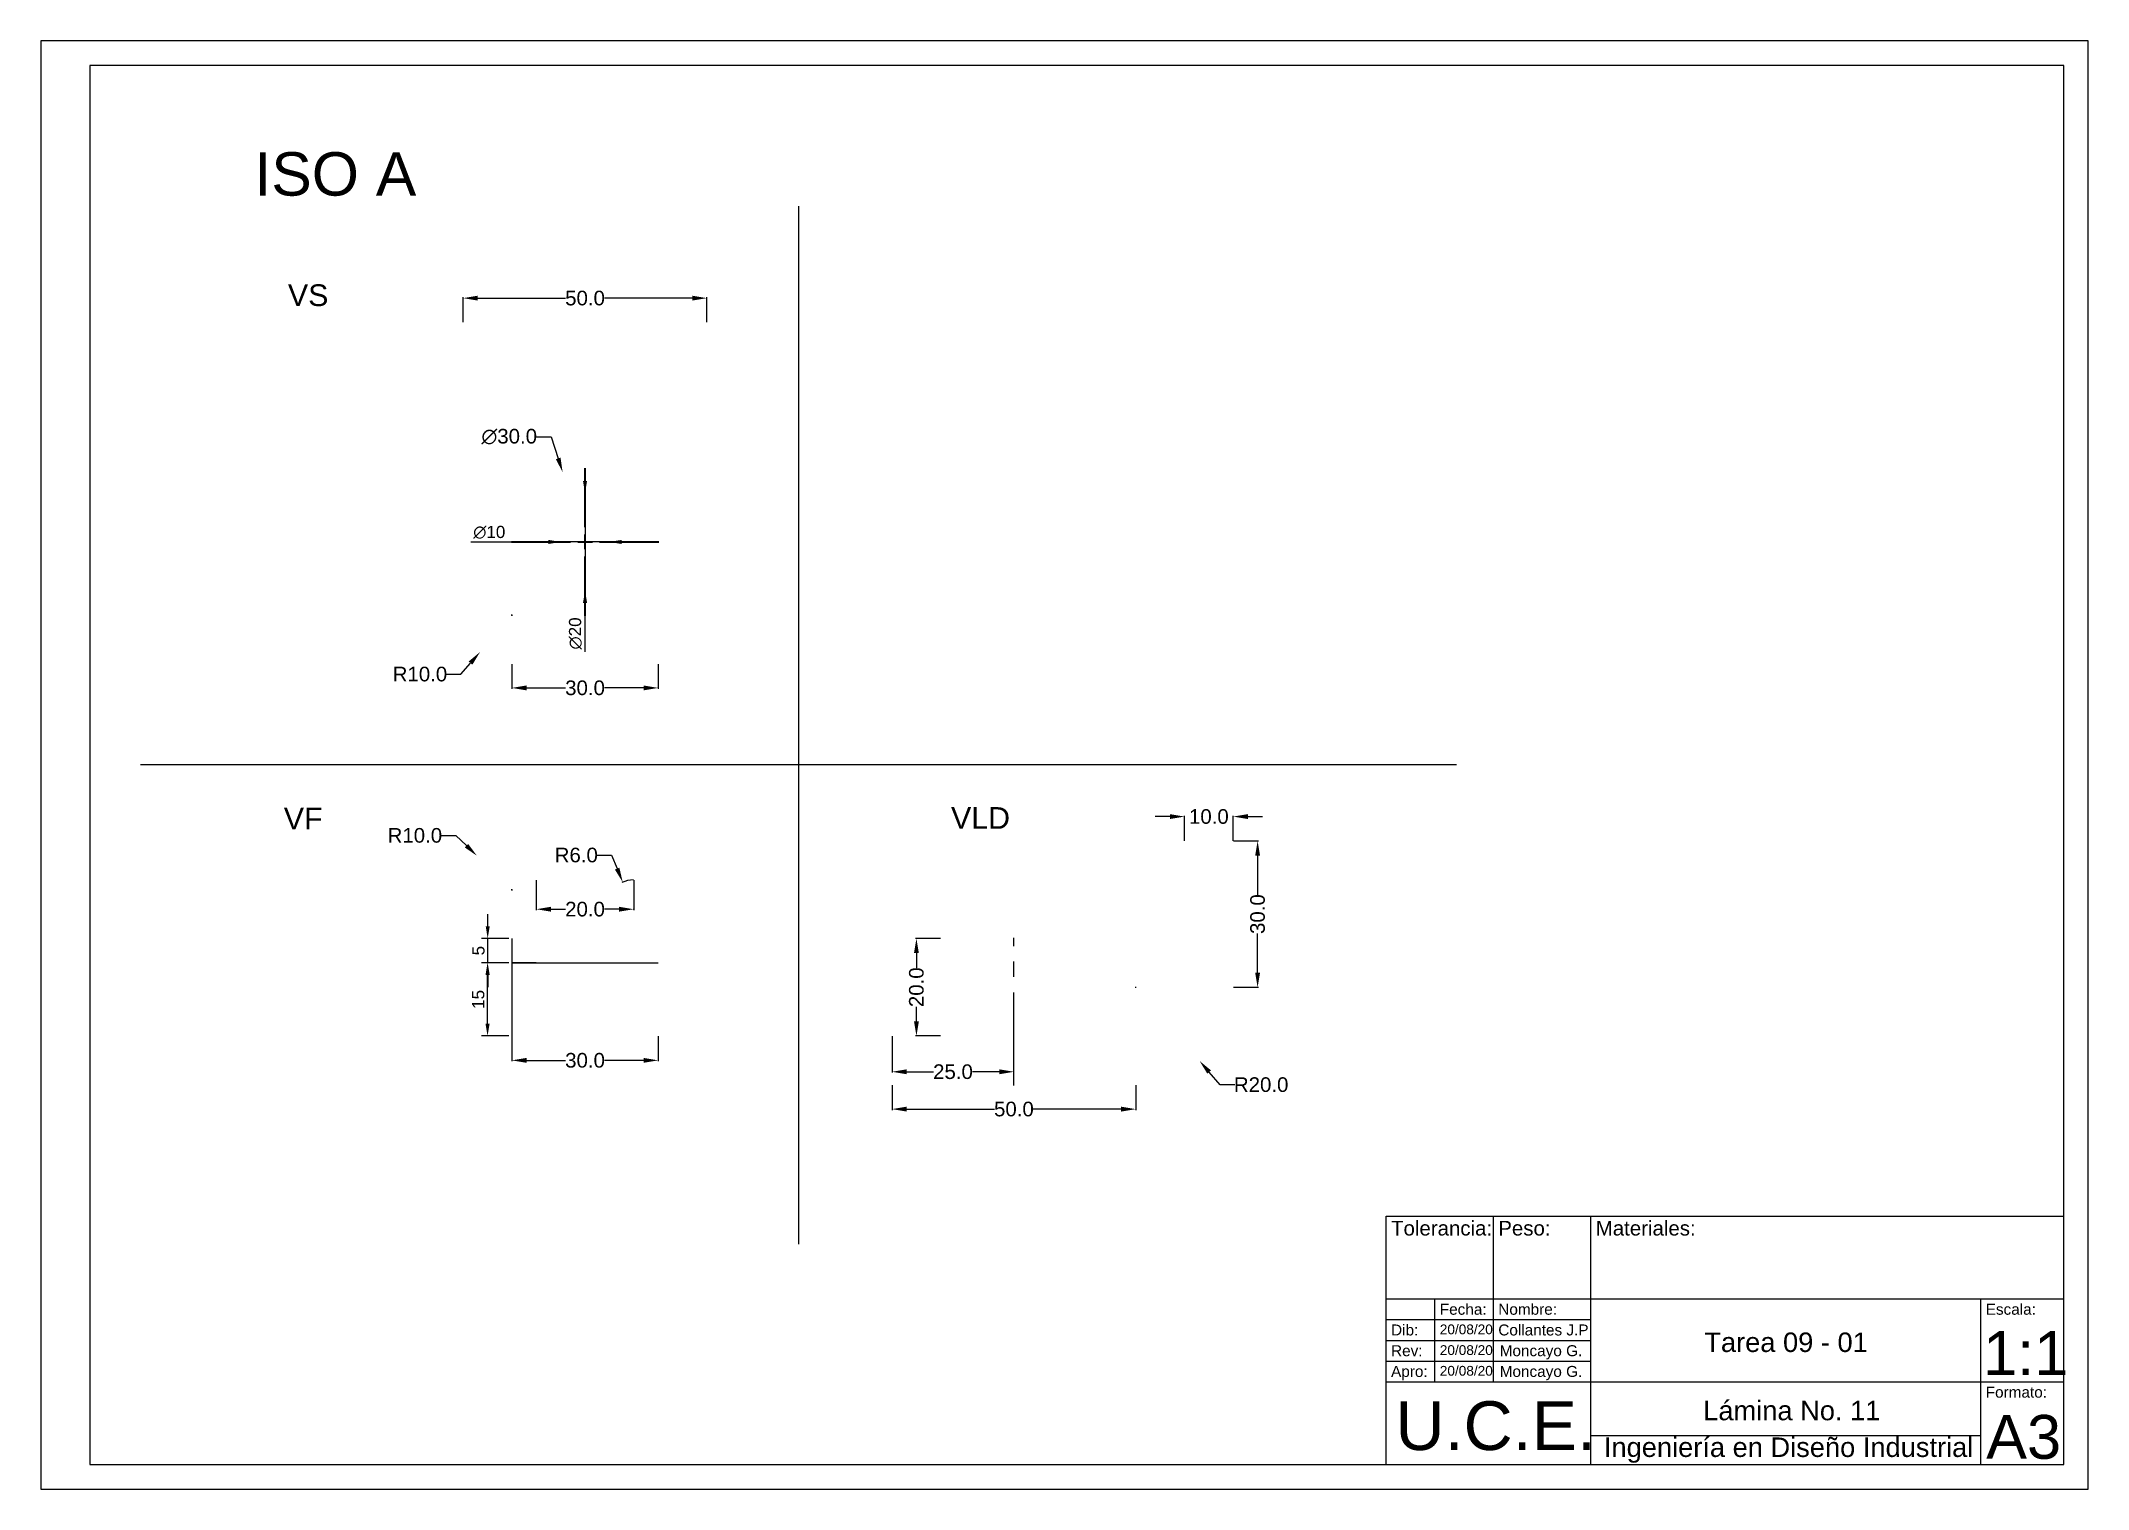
# Paper-space layout 'Presentación' of a CAD drawing. Header units: inches, sheet in millimetres. Extents: x 0 to 420, y 0 to 297.
import ezdxf

# ---------------------------------------------------------------- set-up
doc = ezdxf.new("R2010")
doc.units = ezdxf.units.IN
doc.header["$MEASUREMENT"] = 0
for name, pattern in [('ACAD_ISO02W100', [15, 12, -3]), ('CENTER2', [28.575, 19.05, -3.175, 3.175, -3.175]), ('CENTRO', [50.8, 31.75, -6.35, 6.35, -6.35])]:
    doc.linetypes.add(name, pattern=pattern)
for name, color, linetype, lineweight in [('Cotas', 172, 'Continuous', 9), ('Ejes', 20, 'CENTRO', 5), ('MD_Oculta fina', 7, 'ACAD_ISO02W100', 25), ('MD_Oculto', 7, 'ACAD_ISO02W100', 35)]:
    doc.layers.add(name, color=color, linetype=linetype, lineweight=lineweight)
doc.styles.get("Standard").update_dxf_attribs({"font": 'arial.ttf'})
doc.dimstyles.new('ISO-25', dxfattribs={"dimtxt": 2.5, "dimasz": 2.5, "dimexe": 1.25, "dimexo": 0.625, "dimtad": 1, "dimdec": 3, "dimtxsty": 'Standard', "dimcen": 2.5, "dimadec": 0, "dimazin": 0, "dimtfac": 1, "dimtdec": 3, "dimtmove": 0, "dimatfit": 3, "dimfxl": 1, "dimarcsym": 0})
doc.dimstyles.get("Standard").update_dxf_attribs({"dimtxt": 3, "dimasz": 3, "dimexe": 0.18, "dimexo": 0.0625, "dimgap": 0.09, "dimtad": 0, "dimtoh": 1, "dimdec": 1, "dimzin": 0, "dimdsep": 46, "dimtxsty": 'Standard', "dimcen": 0.09, "dimaunit": 1, "dimadec": 0, "dimazin": 0, "dimtfac": 1, "dimtdec": 1, "dimtofl": 0, "dimtmove": 0, "dimatfit": 3, "dimfxl": 1, "dimtolj": 1, "dimtzin": 0, "dimarcsym": 0})

# ---------------------------------------------------------------- blocks, each defined once
blk = doc.blocks.new('*D10')
at = {"layer": 'Cotas', "color": 0, "lineweight": -2, "transparency": 16777216}
for p, q in [((101.7, 215.95), (104.7, 215.95)), ((104.7, 215.95), (106.13, 211.5)), ((111.54, 194.36), (111.72, 194.36)), ((111.63, 194.27), (111.63, 194.45))]:
    blk.add_line(p, q, dxfattribs=at)
at = {"layer": 'Cotas', "color": 0, "transparency": 16777216}
blk.add_solid([(106.6, 211.65), (105.65, 211.34), (107.04, 208.64)], dxfattribs=at)
at = {"layer": 'Defpoints', "color": 0, "transparency": 16777216}
for p in [(107.04, 208.64), (116.21, 180.08)]:
    blk.add_point(p, dxfattribs=at)
at = {"layer": 'Cotas', "color": 0, "transparency": 16777216, "insert": (96.08, 215.95), "char_height": 3, "attachment_point": 5}
blk.add_mtext('\\A1;∅30.0', dxfattribs=at)
blk = doc.blocks.new('*D11')
at = {"layer": 'Cotas', "color": 0, "lineweight": -2, "transparency": 16777216}
for p, q in [((96.54, 179.36), (96.72, 179.36)), ((96.63, 179.27), (96.63, 179.45)), ((86.18, 167.24), (88.14, 169.51)), ((83.18, 167.24), (86.18, 167.24))]:
    blk.add_line(p, q, dxfattribs=at)
at = {"layer": 'Cotas', "color": 0, "transparency": 16777216}
blk.add_solid([(87.76, 169.84), (88.52, 169.19), (90.1, 171.79)], dxfattribs=at)
at = {"layer": 'Defpoints', "color": 0, "transparency": 16777216}
for p in [(96.63, 179.36), (90.1, 171.79)]:
    blk.add_point(p, dxfattribs=at)
at = {"layer": 'Cotas', "color": 0, "transparency": 16777216, "insert": (77.76, 167.24), "char_height": 3, "attachment_point": 5}
blk.add_mtext('\\A1;R10.0', dxfattribs=at)
blk = doc.blocks.new('*D12')
at = {"layer": 'Cotas', "color": 0, "lineweight": -2, "transparency": 16777216}
for p, q in [((86.63, 239.42), (86.63, 244.54)), ((89.63, 244.36), (107.65, 244.36)), ((133.63, 244.36), (115.61, 244.36)), ((136.63, 239.42), (136.63, 244.54))]:
    blk.add_line(p, q, dxfattribs=at)
at = {"layer": 'Cotas', "color": 0, "transparency": 16777216}
for points in [[(89.63, 244.86), (89.63, 243.86), (86.63, 244.36)], [(133.63, 244.86), (133.63, 243.86), (136.63, 244.36)]]:
    blk.add_solid(points, dxfattribs=at)
at = {"layer": 'Defpoints', "color": 0, "transparency": 16777216}
for p in [(136.63, 244.36), (86.63, 239.36), (136.63, 239.36)]:
    blk.add_point(p, dxfattribs=at)
at = {"layer": 'Cotas', "color": 0, "transparency": 16777216, "insert": (111.63, 244.36), "char_height": 3, "attachment_point": 5}
blk.add_mtext('\\A1;50.0', dxfattribs=at)
blk = doc.blocks.new('*D14')
at = {"layer": 'Cotas', "color": 0, "lineweight": -2, "transparency": 16777216}
for p, q in [((101.63, 124.96), (101.63, 118.85)), ((121.63, 124.96), (121.63, 118.85)), ((104.63, 119.03), (107.62, 119.03)), ((118.63, 119.03), (115.64, 119.03))]:
    blk.add_line(p, q, dxfattribs=at)
at = {"layer": 'Cotas', "color": 0, "transparency": 16777216}
for points in [[(104.63, 119.53), (104.63, 118.53), (101.63, 119.03)], [(118.63, 119.53), (118.63, 118.53), (121.63, 119.03)]]:
    blk.add_solid(points, dxfattribs=at)
at = {"layer": 'Defpoints', "color": 0, "transparency": 16777216}
for p in [(101.63, 125.03), (121.63, 125.03), (121.63, 119.03)]:
    blk.add_point(p, dxfattribs=at)
at = {"layer": 'Cotas', "color": 0, "transparency": 16777216, "insert": (111.63, 119.03), "char_height": 3, "attachment_point": 5}
blk.add_mtext('\\A1;20.0', dxfattribs=at)
blk = doc.blocks.new('*D15')
at = {"layer": 'Cotas', "color": 0, "lineweight": -2, "transparency": 16777216}
for p, q in [((96.63, 169.29), (96.63, 164.24)), ((126.63, 169.29), (126.63, 164.24)), ((99.63, 164.42), (107.65, 164.42)), ((123.63, 164.42), (115.61, 164.42))]:
    blk.add_line(p, q, dxfattribs=at)
at = {"layer": 'Cotas', "color": 0, "transparency": 16777216}
for points in [[(99.63, 164.92), (99.63, 163.92), (96.63, 164.42)], [(123.63, 164.92), (123.63, 163.92), (126.63, 164.42)]]:
    blk.add_solid(points, dxfattribs=at)
at = {"layer": 'Defpoints', "color": 0, "transparency": 16777216}
for p in [(96.63, 169.36), (126.63, 169.36), (126.63, 164.42)]:
    blk.add_point(p, dxfattribs=at)
at = {"layer": 'Cotas', "color": 0, "transparency": 16777216, "insert": (111.63, 164.42), "char_height": 3, "attachment_point": 5}
blk.add_mtext('\\A1;30.0', dxfattribs=at)
blk = doc.blocks.new('*D16')
at = {"layer": 'Cotas', "color": 0, "lineweight": -2, "transparency": 16777216}
for p, q in [((96.63, 92.96), (96.63, 87.85)), ((126.63, 92.96), (126.63, 87.85)), ((99.63, 88.03), (107.65, 88.03)), ((123.63, 88.03), (115.61, 88.03))]:
    blk.add_line(p, q, dxfattribs=at)
at = {"layer": 'Cotas', "color": 0, "transparency": 16777216}
for points in [[(99.63, 88.53), (99.63, 87.53), (96.63, 88.03)], [(123.63, 88.53), (123.63, 87.53), (126.63, 88.03)]]:
    blk.add_solid(points, dxfattribs=at)
at = {"layer": 'Defpoints', "color": 0, "transparency": 16777216}
for p in [(96.63, 93.03), (126.63, 93.03), (126.63, 88.03)]:
    blk.add_point(p, dxfattribs=at)
at = {"layer": 'Cotas', "color": 0, "transparency": 16777216, "insert": (111.63, 88.03), "char_height": 3, "attachment_point": 5}
blk.add_mtext('\\A1;30.0', dxfattribs=at)
blk = doc.blocks.new('*D17')
at = {"layer": 'Cotas', "color": 0, "lineweight": -2, "transparency": 16777216}
for p, q in [((184.56, 113.03), (179.44, 113.03)), ((179.62, 110.03), (179.62, 107.03)), ((179.62, 96.03), (179.62, 99.02)), ((184.56, 93.03), (179.44, 93.03))]:
    blk.add_line(p, q, dxfattribs=at)
at = {"layer": 'Cotas', "color": 0, "transparency": 16777216}
for points in [[(179.12, 110.03), (180.12, 110.03), (179.62, 113.03)], [(179.12, 96.03), (180.12, 96.03), (179.62, 93.03)]]:
    blk.add_solid(points, dxfattribs=at)
at = {"layer": 'Defpoints', "color": 0, "transparency": 16777216}
for p in [(179.62, 113.03), (184.62, 113.03), (184.62, 93.03)]:
    blk.add_point(p, dxfattribs=at)
at = {"layer": 'Cotas', "color": 0, "transparency": 16777216, "insert": (179.62, 103.03), "char_height": 3, "attachment_point": 5, "rotation": 90}
blk.add_mtext('\\A1;20.0', dxfattribs=at)
blk = doc.blocks.new('*D18')
at = {"layer": 'Cotas', "color": 0, "lineweight": -2, "transparency": 16777216}
for p, q in [((231.62, 138.03), (228.62, 138.03)), ((234.62, 133.09), (234.62, 138.21)), ((244.62, 133.09), (244.62, 138.21)), ((247.62, 138.03), (250.62, 138.03))]:
    blk.add_line(p, q, dxfattribs=at)
at = {"layer": 'Cotas', "color": 0, "transparency": 16777216}
for points in [[(231.62, 138.53), (231.62, 137.53), (234.62, 138.03)], [(247.62, 138.53), (247.62, 137.53), (244.62, 138.03)]]:
    blk.add_solid(points, dxfattribs=at)
at = {"layer": 'Defpoints', "color": 0, "transparency": 16777216}
for p in [(244.62, 138.03), (234.62, 133.03), (244.62, 133.03)]:
    blk.add_point(p, dxfattribs=at)
at = {"layer": 'Cotas', "color": 0, "transparency": 16777216, "insert": (239.62, 138.03), "char_height": 3, "attachment_point": 5}
blk.add_mtext('\\A1;10.0', dxfattribs=at)
blk = doc.blocks.new('*D19')
at = {"layer": 'Cotas', "color": 0, "lineweight": -2, "transparency": 16777216}
for p, q in [((114.08, 130.13), (117.08, 130.13)), ((117.08, 130.13), (118.22, 127.35)), ((121.54, 119.03), (121.72, 119.03)), ((121.63, 118.94), (121.63, 119.12))]:
    blk.add_line(p, q, dxfattribs=at)
blk.add_arc((121.63, 119.03), 6, 90.5968, 113.9852, dxfattribs=at)
at = {"layer": 'Cotas', "color": 0, "transparency": 16777216}
blk.add_solid([(118.68, 127.54), (117.76, 127.16), (119.36, 124.58)], dxfattribs=at)
at = {"layer": 'Defpoints', "color": 0, "transparency": 16777216}
for p in [(119.36, 124.58), (121.63, 119.03)]:
    blk.add_point(p, dxfattribs=at)
at = {"layer": 'Cotas', "color": 0, "transparency": 16777216, "insert": (109.83, 130.13), "char_height": 3, "attachment_point": 5}
blk.add_mtext('\\A1;R6.0', dxfattribs=at)
blk = doc.blocks.new('*D20')
at = {"layer": 'Cotas', "color": 0, "lineweight": -2, "transparency": 16777216}
for p, q in [((82.14, 134.16), (85.14, 134.16)), ((85.14, 134.16), (87.3, 132.07)), ((96.54, 123.03), (96.72, 123.03)), ((96.63, 122.94), (96.63, 123.12))]:
    blk.add_line(p, q, dxfattribs=at)
at = {"layer": 'Cotas', "color": 0, "transparency": 16777216}
blk.add_solid([(87.64, 132.43), (86.95, 131.71), (89.45, 129.99)], dxfattribs=at)
at = {"layer": 'Defpoints', "color": 0, "transparency": 16777216}
for p in [(89.45, 129.99), (96.63, 123.03)]:
    blk.add_point(p, dxfattribs=at)
at = {"layer": 'Cotas', "color": 0, "transparency": 16777216, "insert": (76.72, 134.16), "char_height": 3, "attachment_point": 5}
blk.add_mtext('\\A1;R10.0', dxfattribs=at)
blk = doc.blocks.new('*D21')
at = {"layer": 'Cotas', "color": 0, "lineweight": -2, "transparency": 16777216}
for p, q in [((174.62, 82.96), (174.62, 77.85)), ((224.62, 82.96), (224.62, 77.85)), ((177.62, 78.03), (195.64, 78.03)), ((221.62, 78.03), (203.6, 78.03))]:
    blk.add_line(p, q, dxfattribs=at)
at = {"layer": 'Cotas', "color": 0, "transparency": 16777216}
for points in [[(177.62, 78.53), (177.62, 77.53), (174.62, 78.03)], [(221.62, 78.53), (221.62, 77.53), (224.62, 78.03)]]:
    blk.add_solid(points, dxfattribs=at)
at = {"layer": 'Defpoints', "color": 0, "transparency": 16777216}
for p in [(174.62, 83.03), (224.62, 83.03), (224.62, 78.03)]:
    blk.add_point(p, dxfattribs=at)
at = {"layer": 'Cotas', "color": 0, "transparency": 16777216, "insert": (199.62, 78.03), "char_height": 3, "attachment_point": 5}
blk.add_mtext('\\A1;50.0', dxfattribs=at)
blk = doc.blocks.new('*D22')
at = {"layer": 'Cotas', "color": 0, "lineweight": -2, "transparency": 16777216}
for p, q in [((244.68, 133.03), (249.8, 133.03)), ((249.62, 130.03), (249.62, 122.01)), ((249.62, 106.03), (249.62, 114.05)), ((244.68, 103.03), (249.8, 103.03))]:
    blk.add_line(p, q, dxfattribs=at)
at = {"layer": 'Cotas', "color": 0, "transparency": 16777216}
for points in [[(249.12, 130.03), (250.12, 130.03), (249.62, 133.03)], [(249.12, 106.03), (250.12, 106.03), (249.62, 103.03)]]:
    blk.add_solid(points, dxfattribs=at)
at = {"layer": 'Defpoints', "color": 0, "transparency": 16777216}
for p in [(244.62, 133.03), (244.62, 103.03), (249.62, 103.03)]:
    blk.add_point(p, dxfattribs=at)
at = {"layer": 'Cotas', "color": 0, "transparency": 16777216, "insert": (249.62, 118.03), "char_height": 3, "attachment_point": 5, "rotation": 90}
blk.add_mtext('\\A1;30.0', dxfattribs=at)
blk = doc.blocks.new('*D23')
at = {"layer": 'Cotas', "color": 0, "lineweight": -2, "transparency": 16777216}
for p, q in [((224.53, 103.03), (224.71, 103.03)), ((224.62, 102.94), (224.62, 103.12)), ((241.93, 83.04), (239.68, 85.64)), ((244.93, 83.04), (241.93, 83.04))]:
    blk.add_line(p, q, dxfattribs=at)
at = {"layer": 'Cotas', "color": 0, "transparency": 16777216}
blk.add_solid([(240.06, 85.97), (239.3, 85.31), (237.71, 87.91)], dxfattribs=at)
at = {"layer": 'Defpoints', "color": 0, "transparency": 16777216}
for p in [(224.62, 103.03), (237.71, 87.91)]:
    blk.add_point(p, dxfattribs=at)
at = {"layer": 'Cotas', "color": 0, "transparency": 16777216, "insert": (250.35, 83.04), "char_height": 3, "attachment_point": 5}
blk.add_mtext('\\A1;R20.0', dxfattribs=at)
blk = doc.blocks.new('*U24')
at = {"layer": 'Ejes', "color": 0, "linetype": 'CENTER2', "transparency": 16777216}
blk.add_line((0, -20.12), (0, 10.12), dxfattribs=at)
blk = doc.blocks.new('*D25')
at = {"layer": 'Cotas', "color": 0, "lineweight": -2, "transparency": 16777216}
for p, q in [((174.62, 92.96), (174.62, 85.51)), ((177.62, 85.69), (183.11, 85.69)), ((196.62, 85.69), (191.13, 85.69)), ((199.62, 82.97), (199.62, 85.87))]:
    blk.add_line(p, q, dxfattribs=at)
at = {"layer": 'Cotas', "color": 0, "transparency": 16777216}
for points in [[(177.62, 86.19), (177.62, 85.19), (174.62, 85.69)], [(196.62, 86.19), (196.62, 85.19), (199.62, 85.69)]]:
    blk.add_solid(points, dxfattribs=at)
at = {"layer": 'Defpoints', "color": 0, "transparency": 16777216}
for p in [(174.62, 93.03), (199.62, 85.69), (199.62, 82.91)]:
    blk.add_point(p, dxfattribs=at)
at = {"layer": 'Cotas', "color": 0, "transparency": 16777216, "insert": (187.12, 85.69), "char_height": 3, "attachment_point": 5}
blk.add_mtext('\\A1;25.0', dxfattribs=at)
blk = doc.blocks.new('*U26')
at = {"layer": 'MD_Oculto', "color": 0, "linetype": 'CENTER2', "transparency": 16777216}
for p, q in [((0, 3), (0, 15.12)), ((-15.12, 0), (-3, 0)), ((3, 0), (15.12, 0)), ((0, -15.12), (0, -3))]:
    blk.add_line(p, q, dxfattribs=at)
at = {"layer": 'MD_Oculto', "color": 0, "linetype": 'Continuous', "transparency": 16777216}
for p, q in [((-1.5, 0), (1.5, 0)), ((0, -1.5), (0, 1.5))]:
    blk.add_line(p, q, dxfattribs=at)
blk = doc.blocks.new('*D74')
at = {"layer": 'Cotas', "color": 0, "lineweight": -2, "transparency": 16777216}
for p, q in [((111.63, 206.86), (111.63, 209.36)), ((111.63, 204.36), (111.63, 184.36)), ((111.63, 171.81), (111.63, 181.86))]:
    blk.add_line(p, q, dxfattribs=at)
at = {"layer": 'Cotas', "color": 0, "transparency": 16777216}
for points in [[(111.21, 206.86), (112.05, 206.86), (111.63, 204.36)], [(111.21, 181.86), (112.05, 181.86), (111.63, 184.36)]]:
    blk.add_solid(points, dxfattribs=at)
at = {"layer": 'Defpoints', "color": 0, "transparency": 16777216}
for p in [(111.63, 204.36), (111.63, 184.36)]:
    blk.add_point(p, dxfattribs=at)
at = {"layer": 'Cotas', "color": 0, "transparency": 16777216, "insert": (109.66, 175.59), "char_height": 2.5, "attachment_point": 5, "rotation": 90}
blk.add_mtext('∅20', dxfattribs=at)
blk = doc.blocks.new('*D75')
at = {"layer": 'Cotas', "color": 0, "lineweight": -2, "transparency": 16777216}
for p, q in [((88.21, 194.36), (104.13, 194.36)), ((116.63, 194.36), (106.63, 194.36)), ((119.13, 194.36), (121.63, 194.36))]:
    blk.add_line(p, q, dxfattribs=at)
at = {"layer": 'Cotas', "color": 0, "transparency": 16777216}
for points in [[(104.13, 194.77), (104.13, 193.94), (106.63, 194.36)], [(119.13, 194.77), (119.13, 193.94), (116.63, 194.36)]]:
    blk.add_solid(points, dxfattribs=at)
at = {"layer": 'Defpoints', "color": 0, "transparency": 16777216}
for p in [(106.63, 194.36), (116.63, 194.36)]:
    blk.add_point(p, dxfattribs=at)
at = {"layer": 'Cotas', "color": 0, "transparency": 16777216, "insert": (91.98, 196.33), "char_height": 2.5, "attachment_point": 5}
blk.add_mtext('∅10', dxfattribs=at)
blk = doc.blocks.new('*D76')
at = {"layer": 'Cotas', "color": 0, "lineweight": -2, "transparency": 16777216}
for p, q in [((96, 108.03), (90.38, 108.03)), ((91.63, 95.53), (91.63, 105.53)), ((96, 93.03), (90.38, 93.03))]:
    blk.add_line(p, q, dxfattribs=at)
at = {"layer": 'Cotas', "color": 0, "transparency": 16777216}
for points in [[(91.21, 105.53), (92.05, 105.53), (91.63, 108.03)], [(91.21, 95.53), (92.05, 95.53), (91.63, 93.03)]]:
    blk.add_solid(points, dxfattribs=at)
at = {"layer": 'Defpoints', "color": 0, "transparency": 16777216}
for p in [(91.63, 108.03), (96.63, 108.03), (96.63, 93.03)]:
    blk.add_point(p, dxfattribs=at)
at = {"layer": 'Cotas', "color": 0, "transparency": 16777216, "insert": (89.73, 100.53), "char_height": 2.5, "attachment_point": 5, "rotation": 90}
blk.add_mtext('15', dxfattribs=at)
blk = doc.blocks.new('*D77')
at = {"layer": 'Cotas', "color": 0, "lineweight": -2, "transparency": 16777216}
for p, q in [((91.66, 115.53), (91.66, 118.03)), ((96, 113.03), (90.41, 113.03)), ((91.66, 108.03), (91.66, 113.03)), ((96, 108.03), (90.41, 108.03)), ((91.66, 105.53), (91.66, 103.03))]:
    blk.add_line(p, q, dxfattribs=at)
at = {"layer": 'Cotas', "color": 0, "transparency": 16777216}
for points in [[(91.25, 115.53), (92.08, 115.53), (91.66, 113.03)], [(91.25, 105.53), (92.08, 105.53), (91.66, 108.03)]]:
    blk.add_solid(points, dxfattribs=at)
at = {"layer": 'Defpoints', "color": 0, "transparency": 16777216}
for p in [(91.66, 113.03), (96.63, 113.03), (96.63, 108.03)]:
    blk.add_point(p, dxfattribs=at)
at = {"layer": 'Cotas', "color": 0, "transparency": 16777216, "insert": (89.77, 110.53), "char_height": 2.5, "attachment_point": 5, "rotation": 90}
blk.add_mtext('5', dxfattribs=at)

psp = doc.layouts.new('Presentación')

# ---------------------------------------------------------------- linework, layer by layer
for p, q in [((420, 297.1097), (0, 297.1097)), ((0, 297.1097), (0, 0.1097)), ((420, 0.1097), (420, 297.1097)), ((415, 292.1097), (10, 292.1097)), ((10, 292.1097), (10, 5.1097)), ((415, 5.1097), (415, 292.1097)), ((155.4061, 263.2504), (155.4061, 50.3492)), ((155.4061, 148.6097), (20.4061, 148.6097)), ((290.4061, 148.6097), (155.4061, 148.6097)), ((96.6291, 113.0252), (96.6291, 93.0252)), ((276, 56.1097), (415, 56.1097)), ((276, 5.1097), (276, 56.1097)), ((298, 22.1097), (298, 56.1097)), ((318, 5.1097), (318, 56.1097)), ((276, 39.1097), (415, 39.1097)), ((286, 22.1097), (286, 39.1097)), ((398, 5.1097), (398, 39.1097)), ((276, 34.8597), (318, 34.8597)), ((276, 30.6097), (318, 30.6097)), ((276, 26.3597), (318, 26.3597)), ((276, 22.1097), (415, 22.1097)), ((318, 11.1097), (398, 11.1097)), ((10, 5.1097), (415, 5.1097)), ((276, 8.1097), (276, 8.1097)), ((0, 0.1097), (420, 0.1097))]:
    psp.add_line(p, q)
at = {"layer": 'Ejes'}
psp.add_line((96.6291, 108.0252), (126.6291, 108.0252), dxfattribs=at)
at = {"layer": 'MD_Oculta fina'}
psp.add_line((101.6291, 108.0252), (96.6291, 108.0252), dxfattribs=at)

# ---------------------------------------------------------------- block references
at = {"layer": 'Ejes', "linetype": 'CENTER2'}
psp.add_blockref('*U24', (199.6194, 103.0252), dxfattribs=at)
at = {"layer": 'MD_Oculto', "linetype": 'CENTER2'}
psp.add_blockref('*U26', (111.6291, 194.3572), dxfattribs=at)

# ---------------------------------------------------------------- texts
for s, height, p in [('ISO A', 8.91222, (43.8048, 265.3859, 4786.9812)), ('VS', 4.45611, (50.672, 242.7366, 2393.4906)), ('VF', 4.45611, (49.8242, 135.398, 2393.4906)), ('VLD', 4.45611, (186.7175, 135.519, 2393.4906))]:
    psp.add_text(s, height=height).set_placement(p)
at = {"attachment_point": 1}
for s, width, insert, char_height in [('Tolerancia:', 22, (277, 55.1097), 3), ('Peso:', 22, (299, 55.1097), 3), ('Materiales:', 22, (319, 55.1097), 3), ('Fecha:', 22, (287, 38.1097), 2.25), ('Nombre:', 22, (299, 38.1097), 2.25), ('Escala:', 22, (399, 38.1097), 2.25), ('Dib:', 22, (277, 33.8597), 2.25), ('Collantes J.P', 22, (299, 33.8597), 2.25), ('Rev:', 22, (277, 29.6097), 2.25), ('Tarea 09 - 01', 78.095234, (341.2695, 32.2143), 4), ('1:1', 38.123989, (398.4784, 32.4916), 9), ('Apro:', 22, (277, 25.3597), 2.25), ('Formato:', 22, (399, 21.1097), 2.25), ('U.C.E.', 38.123989, (277.9, 18.1097), 10), ('Lámina No. 11', 37.745233, (341.0516, 18.2176), 4), ('A3', 38.123989, (399.0906, 15.3067), 9), ('Ingeniería en Diseño Industrial', 78.095234, (320.6715, 10.6886), 4)]:
    psp.add_mtext_dynamic_manual_height_columns(s, width=width, gutter_width=12.5, heights=[0], dxfattribs=dict(at, insert=insert, char_height=char_height))
at = {"ltscale": 0.01, "attachment_point": 1}
for s, insert, char_height in [('20/08/20', (287, 33.8597), 2), ('20/08/20', (287, 29.6097), 2), ('Moncayo G.', (299.2875, 29.6097), 2.25), ('20/08/20', (287, 25.3597), 2), ('Moncayo G.', (299.2875, 25.3597), 2.25)]:
    psp.add_mtext_dynamic_manual_height_columns(s, width=22, gutter_width=12.5, heights=[0], dxfattribs=dict(at, insert=insert, char_height=char_height))

# ---------------------------------------------------------------- dimensions: what is measured, and where the dimension line sits
at = {"layer": 'Cotas'}
for base, p1, p2, picture, middle in [((136.6291, 244.3572), (86.6291, 239.3572), (136.6291, 239.3572), '*D12', (111.6291, 244.3572)), ((126.6291, 164.4171), (96.6291, 169.3572), (126.6291, 169.3572), '*D15', (111.6291, 164.4171)), ((244.6194, 138.0252), (234.6194, 133.0252), (244.6194, 133.0252), '*D18', (239.6194, 138.0252)), ((121.6291, 119.0252), (101.6291, 125.0252), (121.6291, 125.0252), '*D14', (111.6291, 119.0252)), ((126.6291, 88.0252), (96.6291, 93.0252), (126.6291, 93.0252), '*D16', (111.6291, 88.0252)), ((199.6194, 85.6902), (174.6194, 93.0252), (199.6194, 82.9052), '*D25', (187.1194, 85.6902)), ((224.6194, 78.0252), (174.6194, 83.0252), (224.6194, 83.0252), '*D21', (199.6194, 78.0252))]:
    dim = psp.add_linear_dim(base=base, p1=p1, p2=p2, dimstyle='Standard', override={"dimlfac": -1}, dxfattribs=at)
    dim.commit()
    dim.dimension.update_dxf_attribs({"geometry": picture, "text_midpoint": middle})
for p1, p2, dimstyle, picture, middle in [((116.2142, 180.0752), (107.0439, 208.6393), 'Standard', '*D10', (96.084, 215.9491)), ((111.6291, 204.3572), (111.6291, 184.3572), 'ISO-25', '*D74', (111.6291, 175.5859)), ((116.6291, 194.3572), (106.6291, 194.3572), 'ISO-25', '*D75', (91.9788, 194.3572))]:
    dim = psp.add_diameter_dim_2p(p1=p1, p2=p2, dimstyle=dimstyle, override={"dimlfac": -1}, dxfattribs=at)
    dim.commit()
    dim.dimension.update_dxf_attribs({"geometry": picture, "text_midpoint": middle, "dimtype": 163})
for center, mpoint, picture, middle in [((96.6291, 179.3572), (90.097, 171.7855), '*D11', (77.7609, 167.2424)), ((96.6291, 123.0252), (89.4491, 129.9856), '*D20', (76.7243, 134.1619)), ((121.6291, 119.0252), (119.3556, 124.5778), '*D19', (109.8308, 130.1304)), ((224.6194, 103.0252), (237.7147, 87.9086), '*D23', (250.3461, 83.0434))]:
    dim = psp.add_radius_dim(center=center, mpoint=mpoint, dimstyle='Standard', override={"dimlfac": -1}, dxfattribs=at)
    dim.commit()
    dim.dimension.update_dxf_attribs({"geometry": picture, "text_midpoint": middle, "dimtype": 164})
for base, p1, p2, picture, middle in [((249.6194, 103.0252), (244.6194, 133.0252), (244.6194, 103.0252), '*D22', (249.6194, 118.0252)), ((179.6208, 113.0252), (184.6194, 93.0252), (184.6194, 113.0252), '*D17', (179.6208, 103.0252))]:
    dim = psp.add_linear_dim(base=base, p1=p1, p2=p2, angle=90, dimstyle='Standard', override={"dimlfac": -1}, dxfattribs=at)
    dim.commit()
    dim.dimension.update_dxf_attribs({"geometry": picture, "text_midpoint": middle})
for base, p1, p2, picture, middle in [((91.664, 113.0252), (96.6291, 108.0252), (96.6291, 113.0252), '*D77', (89.7677, 110.5252)), ((91.6291, 108.0252), (96.6291, 93.0252), (96.6291, 108.0252), '*D76', (89.7276, 100.5252))]:
    dim = psp.add_linear_dim(base=base, p1=p1, p2=p2, angle=90, dimstyle='ISO-25', dxfattribs=at)
    dim.commit()
    dim.dimension.update_dxf_attribs({"geometry": picture, "text_midpoint": middle})

doc.saveas('drawing.dxf')
